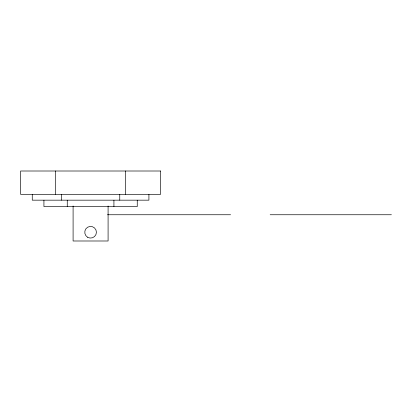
<?xml version="1.0" encoding="UTF-8"?>
<svg xmlns="http://www.w3.org/2000/svg" width="412" height="412" viewBox="0 0 412 412"><rect width="100%" height="100%" fill="white"/><g stroke="black" fill="none" stroke-linecap="round" stroke-linejoin="round"><path stroke-width="0.62" d="M107.48 214.75L230.576 214.75M270.169 214.75L391.4 214.75M148.917 194.464L148.917 200.165L32.265 200.165L32.265 194.464M137.253 200.242L137.253 206.582L43.929 206.582L43.929 200.242M125.588 171.006L125.588 194.335M119.758 194.464L119.758 200.165M113.923 200.242L113.923 206.582M108.088 206L108.088 240.994L73.094 240.994L73.094 206M67.259 200.242L67.259 206.582M61.429 194.464L61.429 200.165M55.594 171.006L55.594 194.335M160.582 171.006L20.6 171.006L20.6 194.335L160.582 194.335L160.582 171.006M87.674 237.297A5.835 5.835 0 0 0 96.423 232.25A5.835 5.835 0 0 0 87.674 227.197A5.835 5.835 0 0 0 87.674 237.297"/></g></svg>
